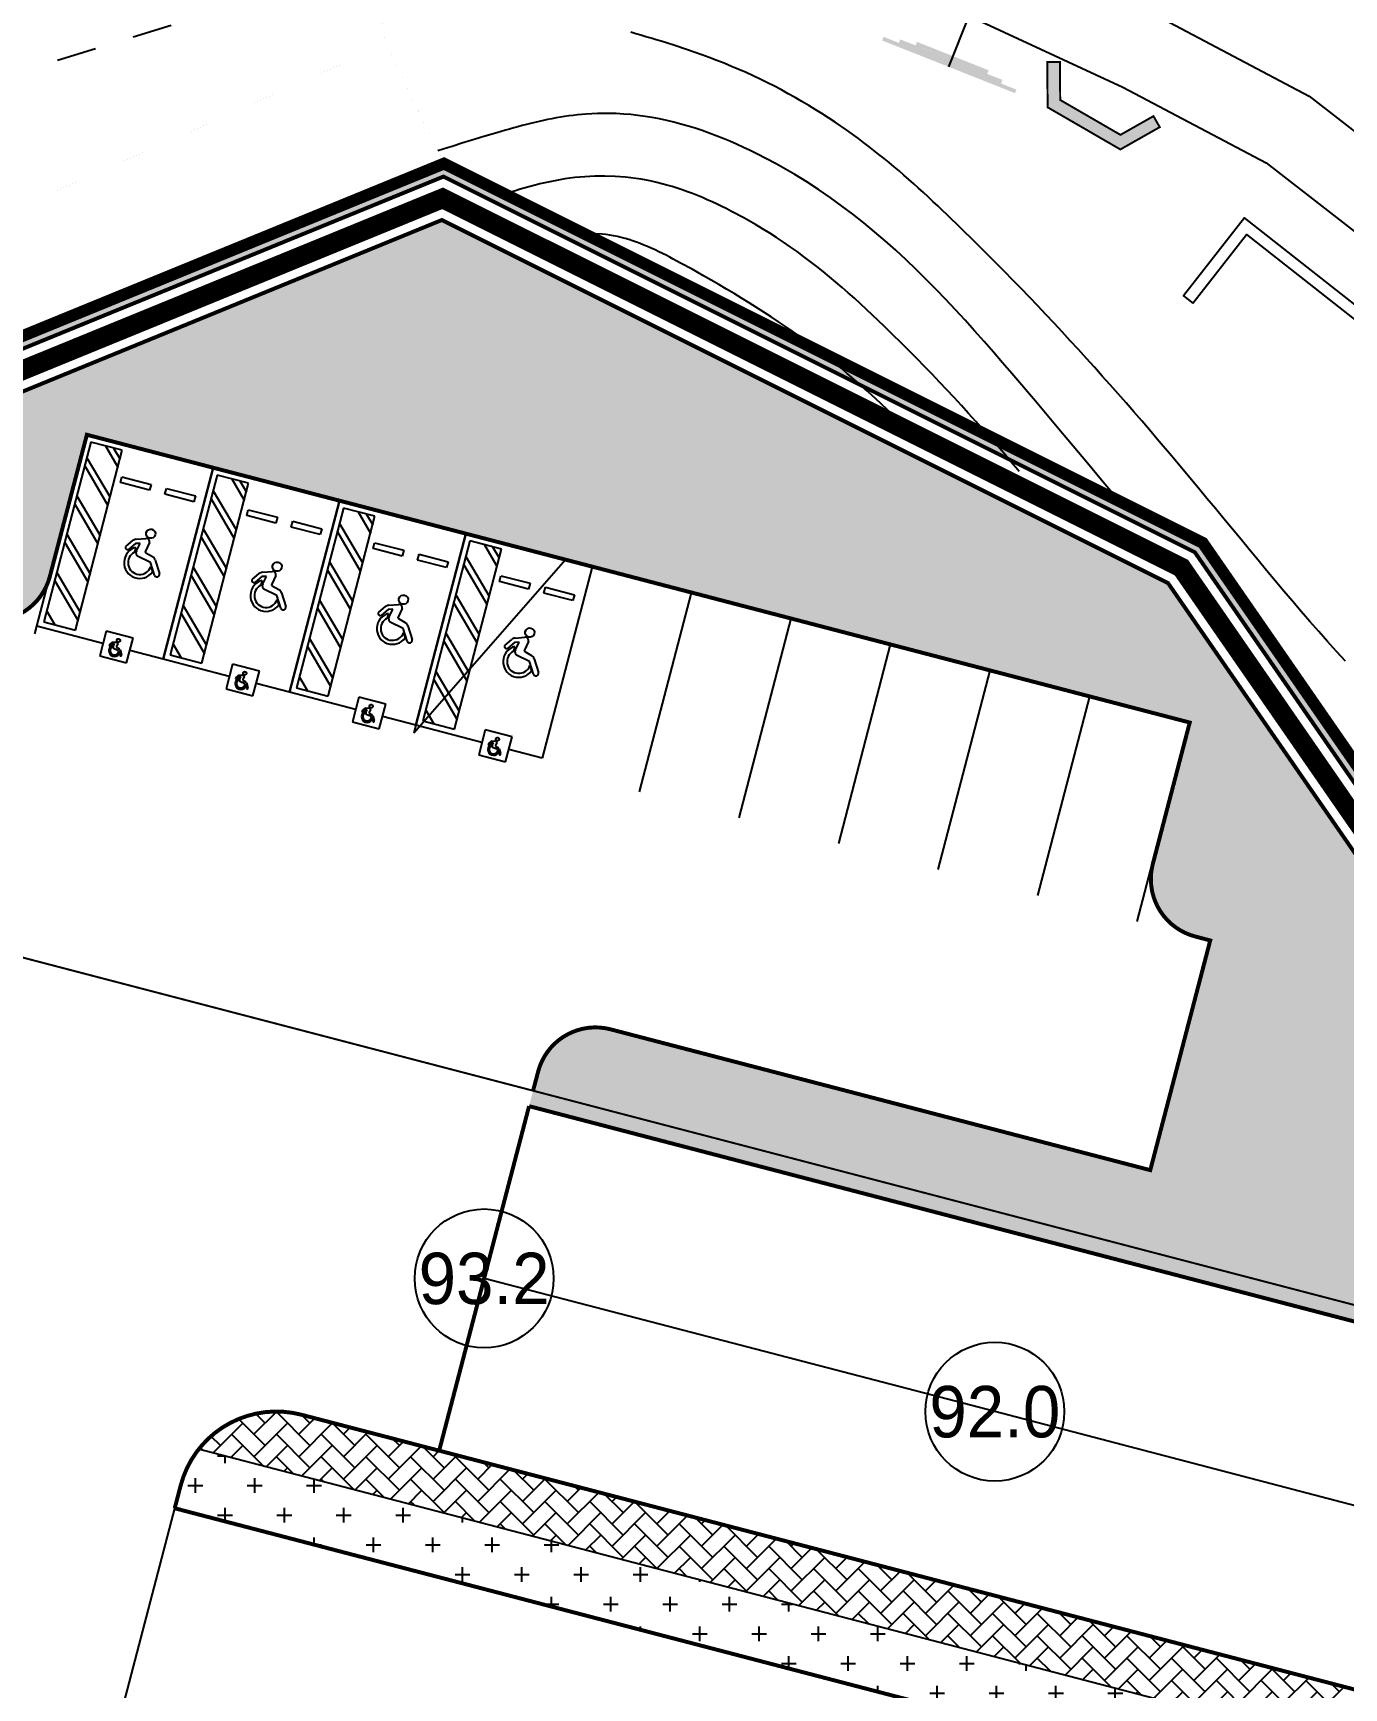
# Model space of a CAD drawing. Header units: millimetres. Extents: x 9 to 403, y 12 to 283.
# Drawn here: x 136.38 to 169.51, y 204.17 to 246 of the extents above; entities that cross this region are included whole.
import ezdxf
from ezdxf.enums import TextEntityAlignment as Align

# ---------------------------------------------------------------- set-up
doc = ezdxf.new("R2010")
doc.units = ezdxf.units.MM
for name, pattern in [('CENTER', [2, 1.25, -0.25, 0.25, -0.25]), ('HIDDEN', [2, 1, -1]), ('PHANTOM2', [12.5, 10, -0.5, 0.5, -0.5, 0.5, -0.5])]:
    doc.linetypes.add(name, pattern=pattern)
for name, color, linetype in [('1-1CON', 35, 'Continuous'), ('1-5CON', 30, 'Continuous'), ('1-낙차구조물', 7, 'Continuous'), ('1-물선', 5, 'Continuous'), ('1-배수관', 134, 'HIDDEN'), ('CAR', 7, 'Continuous'), ('LSMD_CONT_LDREG_41500', 1, 'Continuous'), ('NR', 7, 'Continuous'), ('WID', 4, 'Continuous'), ('도로레벨', 5, 'Continuous'), ('도로레벨1', 7, 'Continuous'), ('사업부지', 7, 'Continuous'), ('성토옹벽', 6, 'Continuous'), ('솔리드', 7, 'PHANTOM2'), ('지하2층외벽선', 2, 'Continuous')]:
    doc.layers.add(name, color=color, linetype=linetype)
doc.styles.add('HY헤드라인', font='H2HDRM.TTF')
pattern_1 = [(0, (-296696.957, -354727.4612), (0.75, 0.75), [0.375, -1.125]), (90, (-296696.7695, -354727.6487), (-0.75, 0.75), [0.375, -1.125])]

msp = doc.modelspace()

# ---------------------------------------------------------------- hatches: boundary and pattern name
msp.add_hatch(color=5).paths.add_polyline_path([(164.855, 243.627), (163.86, 243.063), (162.02, 244.129), (162.015, 245.273), (162.335, 245.274), (162.339, 244.314), (163.862, 243.432), (164.697, 243.905)])
at = {"layer": '사업부지', "linetype": 'Continuous'}
h = msp.add_hatch(dxfattribs=at)
h.set_pattern_fill('AR-HBONE', color=8, scale=0.1, style=0)
h.set_pattern_definition([(45, (-264162.22886, -408044.12274), (0, 0.56568542495), [1.2, -0.4]), (135, (-264161.946, -408043.8399), (0, 0.56568542495), [1.2, -0.4])])
edge = h.paths.add_edge_path()
edge.add_arc((42.125, 403.152), 167.876, 305.04704, 307.70787, ccw=False)
edge.add_arc((86.215, 343.634), 93.851, 299.45168, 303.87561, ccw=False)
edge.add_arc((86.215, 343.634), 93.851, 295.50434, 299.45168, ccw=False)
edge.add_arc((86.215, 343.634), 93.851, 289.50436, 295.50434, ccw=False)
edge.add_arc((122.058, 242.443), 13.5, 109.5044, 179.5712)
edge.add_line((108.558, 242.544), (108.558, 232.956))
edge.add_line((108.558, 232.956), (108.558, 225.644))
edge.add_arc((119.058, 225.644), 10.5, 180, 229.9247)
edge.add_arc((111.333, 216.462), 1.5, 0, 49.9247, ccw=False)
edge.add_line((112.833, 216.462), (112.833, 215.386))
edge.add_arc((119.058, 225.644), 12, 180, 238.7486, ccw=False)
edge.add_line((107.058, 225.644), (107.058, 242.546))
edge.add_line((107.058, 242.546), (107.06, 242.194))
edge.add_arc((122.058, 242.443), 15, 109.5044, 180.9544, ccw=False)
edge.add_arc((86.215, 343.634), 92.351, 289.50436, 295.50434)
edge.add_arc((86.215, 343.634), 92.351, 295.50434, 299.45168)
edge.add_arc((86.215, 343.634), 92.351, 299.45168, 303.86611)
edge.add_arc((42.125, 403.152), 166.376, 305.05233, 305.99036)
edge.add_arc((42.125, 403.151), 166.375, 305.99036, 306.37116)
edge.add_arc((144.346, 264.355), 6, 85.6255, 126.3712, ccw=False)
at = {"layer": '사업부지', "linetype": 'Continuous', "ltscale": 10}
h = msp.add_hatch(dxfattribs=at)
h.set_pattern_fill('AR-HBONE', color=8, scale=0.1, style=0)
h.set_pattern_definition([(45, (-296696.93964, -355023.45806), (4e-17, 0.56568542495), [1.2, -0.4]), (135, (-296696.6568, -355023.17522), (4e-17, 0.56568542495), [1.2, -0.4])])
h.paths.add_polyline_path([(186.74, 198.165), (187.118, 199.616), (180.712, 201.288), (180.333, 199.837)])
h.paths.add_polyline_path([(180.333, 199.837), (180.712, 201.288), (143.177, 211.083, 0.298217), (140.581, 210.21)])
at = {"layer": '솔리드', "linetype": 'Continuous'}
h = msp.add_hatch(dxfattribs=at)
h.set_pattern_fill('CROSS', color=8, scale=3, style=0)
h.set_pattern_definition(pattern_1)
edge = h.paths.add_edge_path()
edge.add_line((132.37, 236.815), (130.379, 236))
edge.add_line((130.379, 236), (127.869, 233.052))
edge.add_line((127.869, 233.052), (134.974, 231.198))
edge.add_arc((135.353, 232.649), 1.5, 255.3749, 345.3749)
edge.add_line((136.804, 232.271), (137.739, 235.851))
edge.add_line((137.739, 235.851), (165.613, 228.577))
edge.add_line((165.613, 228.577), (164.679, 224.998))
edge.add_arc((166.131, 224.619), 1.5, 165.3749, 255.3749)
edge.add_line((165.752, 223.168), (166.131, 223.068))
edge.add_line((166.131, 223.068), (164.616, 217.262))
edge.add_line((164.616, 217.262), (150.973, 220.822))
edge.add_arc((150.594, 219.371), 1.5, 75.3749, 165.3749)
edge.add_line((149.143, 219.75), (148.915, 218.879))
edge.add_line((148.915, 218.879), (226.323, 198.679))
edge.add_line((226.323, 198.679), (229.041, 197.971))
edge.add_line((229.041, 197.971), (223.646, 205.351))
edge.add_line((223.646, 205.351), (224.453, 205.941))
edge.add_line((224.453, 205.941), (229.638, 198.849))
edge.add_line((229.638, 198.849), (247.826, 194.103))
edge.add_line((247.826, 194.103), (240.706, 166.818))
edge.add_line((240.706, 166.818), (240.941, 166.757))
edge.add_line((240.941, 166.757), (232.028, 132.601))
edge.add_line((232.028, 132.601), (238.173, 130.997))
edge.add_line((238.173, 130.997), (235.673, 121.418))
edge.add_line((235.673, 121.418), (229.529, 123.021))
edge.add_line((229.529, 123.021), (226.246, 110.443))
edge.add_line((226.246, 110.443), (221.984, 111.555))
edge.add_line((221.984, 111.555), (220.458, 105.704))
edge.add_line((220.458, 105.704), (220.969, 104.509))
edge.add_line((220.969, 104.509), (204.278, 97.363))
edge.add_line((204.278, 97.363), (194.552, 95.468))
edge.add_line((194.552, 95.468), (192.66, 94.826))
edge.add_line((192.66, 94.826), (177.178, 98.866))
edge.add_line((177.178, 98.866), (178.488, 103.886))
edge.add_line((178.488, 103.886), (178.053, 103.999))
edge.add_arc((174.645, 90.937), 13.5, 75.3749, 135.1861)
edge.add_arc((152.653, 112.786), 17.5, 223.5789, 315.1862, ccw=False)
edge.add_line((139.976, 100.722), (113.918, 128.105))
edge.add_arc((135.289, 148.441), 29.5, 165.3749, 223.5789, ccw=False)
edge.add_line((106.745, 155.89), (116.409, 192.926))
edge.add_arc((108.185, 195.072), 8.5, 345.3749, 56.7852)
edge.add_line((112.841, 202.184), (112.841, 201.747))
edge.add_line((112.841, 201.747), (114.59, 195.954))
edge.add_line((114.59, 195.954), (113.03, 188.105))
edge.add_line((113.03, 188.105), (109.196, 180.773))
edge.add_line((109.196, 180.773), (102.367, 170.036))
edge.add_line((102.367, 170.036), (99.308, 158.161))
edge.add_line((99.308, 158.161), (99.805, 145.648))
edge.add_line((99.805, 145.648), (102.673, 138.341))
edge.add_line((102.673, 138.341), (116.146, 124.178))
edge.add_line((116.146, 124.178), (117.954, 120.913))
edge.add_line((117.954, 120.913), (121.942, 113.711))
edge.add_line((121.942, 113.711), (132.147, 102.999))
edge.add_line((132.147, 102.999), (140.248, 96.508))
edge.add_line((140.248, 96.508), (147.272, 89.445))
edge.add_line((147.272, 89.445), (148.942, 79.603))
edge.add_line((148.942, 79.603), (151.863, 78.432))
edge.add_line((151.863, 78.432), (155.08, 77.176))
edge.add_line((155.08, 77.176), (155.004, 89.078))
edge.add_line((155.004, 89.078), (157.205, 93.185))
edge.add_line((157.205, 93.185), (166.406, 95.183))
edge.add_line((166.406, 95.183), (172.174, 103.528))
edge.add_line((172.174, 103.528), (173.44, 99.378))
edge.add_line((173.44, 99.378), (171.484, 92.822))
edge.add_line((171.484, 92.822), (178.412, 88.616))
edge.add_line((178.412, 88.616), (177.751, 84.926))
edge.add_line((177.751, 84.926), (177.947, 84.777))
edge.add_line((177.947, 84.777), (234.222, 108.861))
edge.add_line((234.222, 108.861), (242.685, 130.499))
edge.add_line((242.685, 130.499), (242.042, 143.369))
edge.add_line((242.042, 143.369), (251.763, 199.043))
edge.add_line((251.763, 199.043), (243.942, 196.535))
edge.add_line((243.942, 196.535), (242.578, 198.086))
edge.add_line((242.578, 198.086), (236.884, 201.186))
edge.add_line((236.884, 201.186), (229.374, 203.926))
edge.add_line((229.374, 203.926), (222.244, 210.466))
edge.add_line((222.244, 210.466), (207.304, 214.586))
edge.add_line((207.304, 214.586), (186.944, 217.596))
edge.add_line((186.944, 217.596), (175.114, 216.756))
edge.add_line((175.114, 216.756), (174.084, 221.356))
edge.add_line((174.084, 221.356), (165.944, 233.116))
edge.add_line((165.944, 233.116), (146.764, 242.706))
edge.add_line((146.764, 242.706), (136.035, 238.315))
edge.add_line((136.035, 238.315), (128.675, 238.315))
edge.add_line((128.675, 238.315), (124.408, 239.469))
edge.add_line((124.408, 239.469), (120.991, 238.616))
edge.add_line((120.991, 238.616), (113.568, 240.522))
edge.add_line((113.568, 240.522), (112.841, 239.253))
edge.add_line((112.841, 239.253), (112.841, 217.645))
edge.add_line((112.841, 217.645), (112.841, 217.093))
edge.add_line((112.841, 217.093), (113.333, 217.093))
edge.add_line((113.333, 217.093), (113.333, 239.119))
edge.add_line((113.333, 239.119), (113.81, 239.944))
edge.add_line((113.81, 239.944), (120.918, 238.119))
edge.add_line((120.918, 238.119), (128.665, 237.815))
edge.add_line((128.665, 237.815), (135.605, 237.815))
edge.add_line((135.605, 237.815), (146.751, 242.377))
edge.add_line((146.751, 242.377), (165.741, 232.882))
edge.add_line((165.741, 232.882), (173.344, 221.89))
edge.add_line((173.344, 221.89), (172.522, 221.321))
edge.add_line((172.522, 221.321), (165.064, 232.102))
edge.add_line((165.064, 232.102), (146.71, 241.279))
edge.add_line((146.71, 241.279), (135.802, 236.815))
edge.add_line((135.802, 236.815), (132.37, 236.815))
h = msp.add_hatch(dxfattribs=at)
h.set_pattern_fill('CROSS', color=8, scale=3, style=0)
h.set_pattern_definition(pattern_1)
h.paths.add_polyline_path([(180.316, 199.834), (179.913, 198.289), (186.319, 196.617), (186.722, 198.162)])
h.paths.add_polyline_path([(140.564, 210.207, 0.103244), (140.11, 209.292), (139.959, 208.715), (179.913, 198.289), (180.316, 199.834)])

# ---------------------------------------------------------------- linework, layer by layer
at = {"color": 7, "const_width": 0.05, "elevation": 85.903, "flags": 128}
msp.add_lwpolyline([(164.855, 243.627), (163.86, 243.063), (162.02, 244.129), (162.015, 245.273), (162.335, 245.274), (162.339, 244.314), (163.862, 243.432), (164.697, 243.905)], close=True, dxfattribs=at)
at = {"color": 8, "elevation": 85.903, "flags": 128}
msp.add_lwpolyline([(146.005, 228.32), (149.834, 232.695)], dxfattribs=at)
at = {"layer": '1-1CON', "color": 8, "linetype": 'Continuous'}
for points, elevation in [([(169.553, 230.125), (169.325, 230.373), (169.099, 230.624), (168.874, 230.876), (168.651, 231.13), (168.43, 231.385), (168.21, 231.642), (167.991, 231.9), (167.773, 232.158), (167.556, 232.418), (167.34, 232.678), (167.124, 232.939), (166.909, 233.2), (166.693, 233.461), (166.478, 233.722), (166.263, 233.984), (166.048, 234.244), (165.832, 234.505), (165.616, 234.765), (165.205, 235.256), (164.791, 235.743), (164.595, 235.973), (164.399, 236.201), (164.201, 236.429), (164.003, 236.657), (163.804, 236.883), (163.605, 237.109), (163.404, 237.334), (163.203, 237.559), (163.001, 237.782), (162.798, 238.005), (162.594, 238.227), (162.39, 238.449), (162.184, 238.669), (161.978, 238.889), (161.77, 239.108), (161.562, 239.326), (161.352, 239.544), (161.142, 239.761), (160.931, 239.977), (160.718, 240.192), (160.505, 240.406), (160.173, 240.736), (159.839, 241.064), (159.721, 241.179), (159.603, 241.294), (159.484, 241.409), (159.364, 241.523), (159.245, 241.636), (159.124, 241.749), (159.003, 241.862), (158.882, 241.973), (158.76, 242.084), (158.637, 242.194), (158.514, 242.304), (158.39, 242.412), (158.265, 242.519), (158.14, 242.626), (158.014, 242.731), (157.887, 242.835), (157.759, 242.938), (157.63, 243.039), (157.501, 243.139), (157.37, 243.238), (157.239, 243.336), (156.946, 243.548), (156.648, 243.752), (156.484, 243.862), (156.318, 243.969), (156.15, 244.075), (155.982, 244.178), (155.811, 244.278), (155.64, 244.377), (155.466, 244.473), (155.292, 244.567), (155.116, 244.659), (154.939, 244.749), (154.76, 244.836), (154.58, 244.922), (154.398, 245.005), (154.215, 245.086), (154.031, 245.164), (153.846, 245.241), (153.659, 245.315), (153.471, 245.388), (153.281, 245.458), (153.09, 245.526), (152.898, 245.592), (152.578, 245.697), (152.255, 245.797), (152.126, 245.836), (151.998, 245.874), (151.869, 245.912), (151.74, 245.951), (151.612, 245.989), (151.484, 246.028)], 174.903), ([(161.306, 234.921), (161.27, 234.963), (161.095, 235.17), (160.919, 235.375), (160.742, 235.58), (160.563, 235.784), (160.384, 235.987), (160.204, 236.189), (160.023, 236.39), (159.841, 236.59), (159.657, 236.789), (159.473, 236.987), (159.287, 237.184), (159.1, 237.379), (158.912, 237.574), (158.723, 237.768), (158.386, 238.108), (158.045, 238.445), (157.896, 238.59), (157.746, 238.734), (157.596, 238.878), (157.444, 239.02), (157.291, 239.161), (157.137, 239.3), (156.982, 239.439), (156.825, 239.575), (156.668, 239.711), (156.508, 239.844), (156.347, 239.975), (156.185, 240.105), (156.02, 240.232), (155.855, 240.357), (155.687, 240.48), (155.517, 240.601), (155.346, 240.719), (155.172, 240.834), (154.997, 240.947), (154.819, 241.057), (154.639, 241.164), (154.339, 241.334), (154.033, 241.497), (153.912, 241.559), (153.791, 241.62), (153.668, 241.679), (153.545, 241.736), (153.42, 241.792), (153.295, 241.845), (153.169, 241.897), (153.043, 241.947), (152.916, 241.994), (152.788, 242.04), (152.66, 242.083), (152.531, 242.123), (152.401, 242.161), (152.271, 242.196), (152.141, 242.229), (152.01, 242.258), (151.879, 242.285), (151.748, 242.309), (151.616, 242.33), (151.484, 242.347), (151.351, 242.361), (151.093, 242.382), (150.833, 242.39), (150.707, 242.391), (150.58, 242.388), (150.454, 242.383), (150.327, 242.375), (150.2, 242.364), (150.074, 242.351), (149.947, 242.335), (149.821, 242.317), (149.695, 242.296), (149.568, 242.273), (149.442, 242.248), (149.317, 242.221), (149.191, 242.192), (149.066, 242.161), (148.941, 242.128), (148.817, 242.093), (148.693, 242.057), (148.569, 242.019), (148.446, 241.98), (148.323, 241.94), (148.313, 241.936)], 176.903), ([(158.012, 236.445), (157.977, 236.479), (157.803, 236.645), (157.467, 236.957), (157.124, 237.259), (156.959, 237.401), (156.793, 237.54), (156.624, 237.677), (156.454, 237.812), (156.283, 237.946), (156.109, 238.077), (155.934, 238.207), (155.758, 238.335), (155.58, 238.461), (155.4, 238.586), (155.218, 238.709), (155.035, 238.831), (154.851, 238.952), (154.665, 239.071), (154.477, 239.189), (154.288, 239.305), (154.098, 239.421), (153.906, 239.535), (153.713, 239.648), (153.518, 239.761), (153.321, 239.872), (153.034, 240.033), (152.743, 240.192), (152.652, 240.242), (152.56, 240.291), (152.469, 240.339), (152.377, 240.387), (152.284, 240.433), (152.191, 240.479), (152.098, 240.523), (152.005, 240.566), (151.911, 240.607), (151.817, 240.647), (151.723, 240.684), (151.628, 240.72), (151.533, 240.753), (151.438, 240.784), (151.343, 240.812), (151.247, 240.838), (151.15, 240.86), (151.053, 240.88), (150.956, 240.897), (150.859, 240.91), (150.761, 240.919), (150.601, 240.929), (150.44, 240.929), (150.378, 240.927), (150.364, 240.926)], 177.903)]:
    msp.add_lwpolyline(points, dxfattribs=dict(at, elevation=elevation))
at = {"layer": '1-5CON', "color": 8, "linetype": 'Continuous', "elevation": 175.903}
msp.add_lwpolyline([(163.819, 234.178), (163.742, 234.271), (163.385, 234.702), (163.027, 235.133), (162.668, 235.564), (162.308, 235.995), (161.716, 236.699), (161.119, 237.399), (160.885, 237.671), (160.651, 237.942), (160.415, 238.211), (160.177, 238.479), (159.937, 238.744), (159.695, 239.007), (159.451, 239.267), (159.203, 239.524), (158.953, 239.778), (158.7, 240.028), (158.443, 240.273), (158.182, 240.514), (157.918, 240.751), (157.649, 240.982), (157.376, 241.208), (157.098, 241.428), (156.815, 241.641), (156.527, 241.849), (156.234, 242.049), (155.935, 242.243), (155.63, 242.428), (155.157, 242.699), (154.67, 242.95), (154.502, 243.034), (154.333, 243.115), (154.162, 243.193), (153.99, 243.269), (153.817, 243.341), (153.642, 243.411), (153.466, 243.477), (153.289, 243.54), (153.111, 243.599), (152.933, 243.654), (152.753, 243.706), (152.573, 243.753), (152.393, 243.796), (152.211, 243.835), (152.03, 243.87), (151.848, 243.9), (151.666, 243.924), (151.483, 243.944), (151.301, 243.959), (151.118, 243.969), (150.936, 243.973), (150.645, 243.97), (150.355, 243.953), (150.246, 243.945), (150.138, 243.935), (150.03, 243.922), (149.922, 243.909), (149.814, 243.893), (149.707, 243.876), (149.599, 243.858), (149.491, 243.838), (149.384, 243.817), (149.277, 243.794), (149.169, 243.77), (149.062, 243.746), (148.955, 243.72), (148.848, 243.693), (148.742, 243.666), (148.635, 243.637), (148.529, 243.608), (148.422, 243.579), (148.316, 243.549), (148.21, 243.518), (148.104, 243.487), (147.773, 243.389), (147.443, 243.289), (147.219, 243.22), (146.995, 243.15), (146.772, 243.079), (146.605, 243.026)], dxfattribs=at)
at = {"layer": '1-낙차구조물', "elevation": 85.903}
msp.add_lwpolyline([(165.692, 239.179), (167.051, 240.909), (168.152, 240.045), (170.829, 237.942), (170.273, 237.235), (170.509, 237.049), (171.25, 237.993), (168.338, 240.281), (167.001, 241.331), (165.456, 239.365)], close=True, dxfattribs=at)
at = {"layer": '1-물선'}
for points in [[(143.651, 272.577), (144.509, 271.834), (147.199, 262.365), (149.302, 256.613), (151.55, 252.955), (154.85, 251.068), (160.044, 248.642), (164.811, 246.429), (168.632, 244.41), (173.836, 240.364), (177.732, 235.506), (184.353, 231.614), (193.369, 227.949), (207.411, 224.19), (221.046, 220.499), (234.762, 218.322), (247.735, 217.414), (261.85, 216.256), (269.864, 216.375), (277.207, 216.82), (277.798, 216.835)], [(143.146, 272.253), (142.585, 271.288), (145.296, 261.747), (147.493, 255.737), (150.113, 251.473), (153.929, 249.29), (159.2, 246.829), (163.922, 244.637), (167.543, 242.723), (172.423, 238.929), (176.401, 233.968), (183.465, 229.816), (192.732, 226.049), (206.891, 222.259), (220.627, 218.54), (234.535, 216.333), (247.583, 215.42), (261.686, 214.263), (268.984, 214.14), (277.317, 214.778), (277.798, 214.782)]]:
    msp.add_lwpolyline(points, dxfattribs=at)
at = {"layer": '1-배수관'}
msp.add_line((115.973, 238.846), (150.188, 249.382), dxfattribs=at)
at = {"layer": 'CAR', "color": 8}
for p, q in [((136.426, 230.819, 85.903), (137.688, 235.657, 85.903)), ((136.472, 231.01, 85.903), (137.735, 235.848, 85.903)), ((137.842, 235.665, 85.903), (136.655, 231.118, 85.903)), ((137.735, 235.848, 85.903), (140.928, 235.015, 85.903)), ((138.635, 235.458, 85.903), (137.842, 235.665, 85.903)), ((138.209, 235.57, 85.903), (138.524, 235.032, 85.903)), ((138.414, 235.516, 85.903), (138.578, 235.238, 85.903)), ((137.449, 230.911, 85.903), (138.635, 235.458, 85.903)), ((137.739, 235.27, 85.903), (138.325, 234.27, 85.903)), ((137.685, 235.065, 85.903), (138.272, 234.065, 85.903)), ((138.588, 234.644, 85.903), (138.626, 234.789, 85.903)), ((138.626, 234.789, 85.903), (139.361, 234.597, 85.903)), ((140.928, 235.015, 85.903), (139.665, 230.177, 85.903)), ((139.665, 230.177, 85.903), (140.928, 235.015, 85.903)), ((141.035, 234.832, 85.903), (139.848, 230.285, 85.903)), ((140.928, 235.015, 85.903), (144.121, 234.182, 85.903)), ((141.828, 234.625, 85.903), (141.035, 234.832, 85.903)), ((141.402, 234.736, 85.903), (141.717, 234.199, 85.903)), ((141.608, 234.683, 85.903), (141.771, 234.404, 85.903)), ((137.486, 234.303, 85.903), (138.073, 233.302, 85.903)), ((139.324, 234.452, 85.903), (138.588, 234.644, 85.903)), ((139.361, 234.597, 85.903), (139.324, 234.452, 85.903)), ((139.711, 234.351, 85.903), (139.748, 234.496, 85.903)), ((140.446, 234.159, 85.903), (139.711, 234.351, 85.903)), ((139.748, 234.496, 85.903), (140.484, 234.304, 85.903)), ((140.484, 234.304, 85.903), (140.446, 234.159, 85.903)), ((140.642, 230.077, 85.903), (141.828, 234.625, 85.903)), ((140.932, 234.437, 85.903), (141.518, 233.437, 85.903)), ((137.433, 234.098, 85.903), (138.019, 233.097, 85.903)), ((140.878, 234.232, 85.903), (141.465, 233.232, 85.903)), ((141.781, 233.811, 85.903), (141.819, 233.956, 85.903)), ((141.819, 233.956, 85.903), (142.554, 233.764, 85.903)), ((144.121, 234.182, 85.903), (142.858, 229.344, 85.903)), ((142.858, 229.344, 85.903), (144.121, 234.182, 85.903)), ((144.228, 233.999, 85.903), (143.041, 229.451, 85.903)), ((144.121, 234.182, 85.903), (147.314, 233.349, 85.903)), ((145.021, 233.792, 85.903), (144.228, 233.999, 85.903)), ((144.595, 233.903, 85.903), (144.91, 233.366, 85.903)), ((144.801, 233.85, 85.903), (144.964, 233.571, 85.903)), ((140.679, 233.47, 85.903), (141.266, 232.469, 85.903)), ((142.517, 233.619, 85.903), (141.781, 233.811, 85.903)), ((142.554, 233.764, 85.903), (142.517, 233.619, 85.903)), ((142.904, 233.518, 85.903), (142.941, 233.663, 85.903)), ((143.639, 233.326, 85.903), (142.904, 233.518, 85.903)), ((142.941, 233.663, 85.903), (143.677, 233.471, 85.903)), ((143.677, 233.471, 85.903), (143.639, 233.326, 85.903)), ((143.835, 229.244, 85.903), (145.021, 233.792, 85.903)), ((144.125, 233.604, 85.903), (144.711, 232.604, 85.903)), ((137.18, 233.13, 85.903), (137.767, 232.13, 85.903)), ((137.234, 233.335, 85.903), (137.82, 232.335, 85.903)), ((138.732, 233.035, 85.903), (138.9, 233.175, 85.903)), ((138.965, 233.099, 85.903), (138.796, 232.958, 85.903)), ((138.98, 233.002, 85.903), (138.943, 232.882, 85.903)), ((139.084, 233.105, 85.903), (138.965, 233.099, 85.903)), ((138.982, 233.209, 85.903), (139.231, 233.231, 85.903)), ((138.989, 232.914, 85.903), (139.084, 233.105, 85.903)), ((139.321, 233.126, 85.903), (139.218, 232.908, 85.903)), ((140.626, 233.264, 85.903), (141.212, 232.264, 85.903)), ((144.071, 233.399, 85.903), (144.658, 232.398, 85.903)), ((144.974, 232.977, 85.903), (145.012, 233.123, 85.903)), ((145.012, 233.123, 85.903), (145.748, 232.931, 85.903)), ((147.267, 233.158, 85.903), (146.005, 228.32, 85.903)), ((147.314, 233.349, 85.903), (146.051, 228.511, 85.903)), ((146.051, 228.511, 85.903), (147.314, 233.349, 85.903)), ((147.421, 233.166, 85.903), (146.234, 228.618, 85.903)), ((147.314, 233.349, 85.903), (150.507, 232.516, 85.903)), ((148.215, 232.959, 85.903), (147.421, 233.166, 85.903)), ((147.788, 233.07, 85.903), (148.103, 232.533, 85.903)), ((147.994, 233.016, 85.903), (148.157, 232.738, 85.903)), ((139.35, 232.622, 85.903), (139.021, 232.779, 85.903)), ((139.23, 232.869, 85.903), (139.4, 232.77, 85.903)), ((139.45, 232.302, 85.903), (139.35, 232.622, 85.903)), ((139.467, 232.685, 85.903), (139.574, 232.34, 85.903)), ((143.872, 232.636, 85.903), (144.459, 231.636, 85.903)), ((145.71, 232.786, 85.903), (144.974, 232.977, 85.903)), ((145.748, 232.931, 85.903), (145.71, 232.786, 85.903)), ((146.097, 232.685, 85.903), (146.135, 232.83, 85.903)), ((146.832, 232.493, 85.903), (146.097, 232.685, 85.903)), ((146.135, 232.83, 85.903), (146.87, 232.638, 85.903)), ((146.87, 232.638, 85.903), (146.832, 232.493, 85.903)), ((147.028, 228.411, 85.903), (148.215, 232.959, 85.903)), ((147.318, 232.771, 85.903), (147.904, 231.77, 85.903)), ((136.928, 232.162, 85.903), (137.514, 231.162, 85.903)), ((136.981, 232.368, 85.903), (137.568, 231.367, 85.903)), ((139.355, 232.514, 85.903), (139.397, 232.384, 85.903)), ((140.373, 232.297, 85.903), (140.96, 231.296, 85.903)), ((140.427, 232.502, 85.903), (141.013, 231.502, 85.903)), ((141.925, 232.202, 85.903), (142.093, 232.341, 85.903)), ((142.158, 232.266, 85.903), (141.989, 232.125, 85.903)), ((142.173, 232.169, 85.903), (142.136, 232.049, 85.903)), ((142.277, 232.272, 85.903), (142.158, 232.266, 85.903)), ((142.175, 232.376, 85.903), (142.424, 232.398, 85.903)), ((142.182, 232.08, 85.903), (142.277, 232.272, 85.903)), ((142.514, 232.293, 85.903), (142.411, 232.075, 85.903)), ((143.819, 232.431, 85.903), (144.405, 231.431, 85.903)), ((147.264, 232.566, 85.903), (147.851, 231.565, 85.903)), ((148.167, 232.144, 85.903), (148.205, 232.289, 85.903)), ((148.205, 232.289, 85.903), (148.941, 232.097, 85.903)), ((150.507, 232.516, 85.903), (149.244, 227.678, 85.903)), ((142.544, 231.789, 85.903), (142.214, 231.946, 85.903)), ((142.423, 232.036, 85.903), (142.593, 231.937, 85.903)), ((142.643, 231.468, 85.903), (142.544, 231.789, 85.903)), ((142.66, 231.852, 85.903), (142.767, 231.507, 85.903)), ((147.066, 231.803, 85.903), (147.652, 230.803, 85.903)), ((148.903, 231.952, 85.903), (148.167, 232.144, 85.903)), ((148.941, 232.097, 85.903), (148.903, 231.952, 85.903)), ((149.29, 231.851, 85.903), (149.328, 231.996, 85.903)), ((150.025, 231.659, 85.903), (149.29, 231.851, 85.903)), ((149.328, 231.996, 85.903), (150.063, 231.805, 85.903)), ((150.063, 231.805, 85.903), (150.025, 231.659, 85.903)), ((136.726, 231.388, 85.903), (136.926, 231.047, 85.903)), ((140.121, 231.329, 85.903), (140.707, 230.329, 85.903)), ((140.174, 231.534, 85.903), (140.761, 230.534, 85.903)), ((142.548, 231.681, 85.903), (142.59, 231.551, 85.903)), ((143.566, 231.464, 85.903), (144.153, 230.463, 85.903)), ((143.62, 231.669, 85.903), (144.206, 230.668, 85.903)), ((145.118, 231.369, 85.903), (145.286, 231.508, 85.903)), ((145.351, 231.432, 85.903), (145.182, 231.292, 85.903)), ((145.366, 231.336, 85.903), (145.329, 231.216, 85.903)), ((145.47, 231.439, 85.903), (145.351, 231.432, 85.903)), ((145.368, 231.542, 85.903), (145.617, 231.564, 85.903)), ((145.375, 231.247, 85.903), (145.47, 231.439, 85.903)), ((145.707, 231.46, 85.903), (145.604, 231.242, 85.903)), ((147.012, 231.598, 85.903), (147.598, 230.597, 85.903)), ((138.146, 230.574, 85.903), (136.472, 231.01, 85.903)), ((136.655, 231.118, 85.903), (137.449, 230.911, 85.903)), ((145.737, 230.956, 85.903), (145.407, 231.113, 85.903)), ((145.616, 231.203, 85.903), (145.786, 231.104, 85.903)), ((145.836, 230.635, 85.903), (145.737, 230.956, 85.903)), ((145.853, 231.019, 85.903), (145.96, 230.674, 85.903)), ((138.228, 230.888, 85.903), (138.064, 230.259, 85.903)), ((138.905, 230.711, 85.903), (138.228, 230.888, 85.903)), ((138.312, 230.541, 85.903), (138.372, 230.591, 85.903)), ((138.396, 230.564, 85.903), (138.335, 230.513, 85.903)), ((138.401, 230.529, 85.903), (138.388, 230.486, 85.903)), ((138.439, 230.566, 85.903), (138.396, 230.564, 85.903)), ((138.402, 230.604, 85.903), (138.492, 230.611, 85.903)), ((138.405, 230.497, 85.903), (138.439, 230.566, 85.903)), ((138.524, 230.574, 85.903), (138.487, 230.495, 85.903)), ((138.741, 230.082, 85.903), (138.905, 230.711, 85.903)), ((139.919, 230.555, 85.903), (140.119, 230.214, 85.903)), ((143.314, 230.496, 85.903), (143.9, 229.495, 85.903)), ((143.367, 230.701, 85.903), (143.954, 229.701, 85.903)), ((145.741, 230.848, 85.903), (145.783, 230.717, 85.903)), ((146.759, 230.63, 85.903), (147.346, 229.63, 85.903)), ((146.813, 230.836, 85.903), (147.399, 229.835, 85.903)), ((148.311, 230.535, 85.903), (148.479, 230.675, 85.903)), ((148.544, 230.599, 85.903), (148.375, 230.459, 85.903)), ((148.559, 230.502, 85.903), (148.522, 230.382, 85.903)), ((148.663, 230.606, 85.903), (148.544, 230.599, 85.903)), ((148.562, 230.709, 85.903), (148.81, 230.731, 85.903)), ((148.568, 230.414, 85.903), (148.663, 230.606, 85.903)), ((148.9, 230.626, 85.903), (148.797, 230.408, 85.903)), ((138.064, 230.259, 85.903), (138.741, 230.082, 85.903)), ((138.535, 230.392, 85.903), (138.416, 230.449, 85.903)), ((138.491, 230.481, 85.903), (138.552, 230.446, 85.903)), ((138.57, 230.277, 85.903), (138.535, 230.392, 85.903)), ((138.536, 230.354, 85.903), (138.552, 230.306, 85.903)), ((138.577, 230.415, 85.903), (138.615, 230.291, 85.903)), ((139.665, 230.177, 85.903), (138.823, 230.397, 85.903)), ((141.339, 229.74, 85.903), (139.665, 230.177, 85.903)), ((139.848, 230.285, 85.903), (140.642, 230.077, 85.903)), ((148.93, 230.122, 85.903), (148.6, 230.28, 85.903)), ((148.809, 230.37, 85.903), (148.979, 230.27, 85.903)), ((149.029, 229.802, 85.903), (148.93, 230.122, 85.903)), ((149.046, 230.185, 85.903), (149.153, 229.84, 85.903)), ((141.421, 230.055, 85.903), (141.257, 229.426, 85.903)), ((142.099, 229.878, 85.903), (141.421, 230.055, 85.903)), ((141.505, 229.708, 85.903), (141.565, 229.758, 85.903)), ((141.589, 229.731, 85.903), (141.528, 229.68, 85.903)), ((141.594, 229.696, 85.903), (141.581, 229.653, 85.903)), ((141.632, 229.733, 85.903), (141.589, 229.731, 85.903)), ((141.595, 229.77, 85.903), (141.685, 229.778, 85.903)), ((141.598, 229.664, 85.903), (141.632, 229.733, 85.903)), ((141.717, 229.74, 85.903), (141.68, 229.662, 85.903)), ((141.684, 229.648, 85.903), (141.745, 229.612, 85.903)), ((141.934, 229.249, 85.903), (142.099, 229.878, 85.903)), ((143.112, 229.722, 85.903), (143.312, 229.381, 85.903)), ((146.507, 229.663, 85.903), (147.093, 228.662, 85.903)), ((146.561, 229.868, 85.903), (147.147, 228.868, 85.903)), ((148.934, 230.015, 85.903), (148.976, 229.884, 85.903)), ((141.257, 229.426, 85.903), (141.934, 229.249, 85.903)), ((141.728, 229.559, 85.903), (141.609, 229.616, 85.903)), ((141.764, 229.444, 85.903), (141.728, 229.559, 85.903)), ((141.729, 229.52, 85.903), (141.745, 229.473, 85.903)), ((141.77, 229.582, 85.903), (141.808, 229.458, 85.903)), ((142.858, 229.344, 85.903), (142.016, 229.564, 85.903)), ((144.532, 228.907, 85.903), (142.858, 229.344, 85.903)), ((143.041, 229.451, 85.903), (143.835, 229.244, 85.903)), ((144.614, 229.222, 85.903), (144.45, 228.593, 85.903)), ((145.292, 229.045, 85.903), (144.614, 229.222, 85.903)), ((144.698, 228.875, 85.903), (144.759, 228.925, 85.903)), ((144.782, 228.897, 85.903), (144.721, 228.847, 85.903)), ((144.787, 228.863, 85.903), (144.774, 228.819, 85.903)), ((144.825, 228.9, 85.903), (144.782, 228.897, 85.903)), ((144.788, 228.937, 85.903), (144.878, 228.945, 85.903)), ((144.791, 228.831, 85.903), (144.825, 228.9, 85.903)), ((144.91, 228.907, 85.903), (144.873, 228.829, 85.903)), ((144.877, 228.815, 85.903), (144.939, 228.779, 85.903)), ((145.127, 228.416, 85.903), (145.292, 229.045, 85.903)), ((146.305, 228.889, 85.903), (146.505, 228.547, 85.903)), ((144.45, 228.593, 85.903), (145.127, 228.416, 85.903)), ((144.921, 228.726, 85.903), (144.802, 228.782, 85.903)), ((144.957, 228.61, 85.903), (144.921, 228.726, 85.903)), ((144.922, 228.687, 85.903), (144.938, 228.64, 85.903)), ((144.963, 228.748, 85.903), (145.001, 228.624, 85.903)), ((146.051, 228.511, 85.903), (145.21, 228.73, 85.903)), ((147.725, 228.074, 85.903), (146.051, 228.511, 85.903)), ((146.234, 228.618, 85.903), (147.028, 228.411, 85.903)), ((147.807, 228.388, 85.903), (147.643, 227.76, 85.903)), ((148.485, 228.212, 85.903), (147.807, 228.388, 85.903)), ((147.891, 228.041, 85.903), (147.952, 228.092, 85.903)), ((147.975, 228.064, 85.903), (147.914, 228.014, 85.903)), ((147.98, 228.029, 85.903), (147.967, 227.986, 85.903)), ((148.018, 228.067, 85.903), (147.975, 228.064, 85.903)), ((147.981, 228.104, 85.903), (148.071, 228.112, 85.903)), ((147.984, 227.998, 85.903), (148.018, 228.067, 85.903)), ((148.103, 228.074, 85.903), (148.066, 227.996, 85.903)), ((148.07, 227.982, 85.903), (148.132, 227.946, 85.903)), ((148.321, 227.583, 85.903), (148.485, 228.212, 85.903)), ((147.643, 227.76, 85.903), (148.321, 227.583, 85.903)), ((148.114, 227.893, 85.903), (147.995, 227.949, 85.903)), ((148.15, 227.777, 85.903), (148.114, 227.893, 85.903)), ((148.115, 227.854, 85.903), (148.131, 227.807, 85.903)), ((148.156, 227.915, 85.903), (148.194, 227.791, 85.903)), ((149.244, 227.678, 85.903), (148.403, 227.897, 85.903))]:
    msp.add_line(p, q, dxfattribs=at)
for centre, major_axis, start_param, end_param in [((139.355, 233.35, 85.903), (0.0833, 0.0833), 5.242530460380147, 11.52571576755973), ((139.076, 232.617, 85.903), (0.281, 0.281), 1.031575, 4.868745), ((138.764, 232.997, 85.903), (0.0354, 0.0354), 1.479431, 4.621024), ((138.996, 233.059, 85.903), (0.106, 0.106), 0.873657, 1.479431), ((139.242, 233.15, 85.903), (0.0579, 0.0579), 5.205883, 7.204641), ((139.076, 232.617, 85.903), (0.21, 0.21), 1.252598, 5.144442), ((139.089, 232.866, 85.903), (0.0782, 0.0782), 1.913106, 3.261335), ((139.245, 232.895, 85.903), (0.0212, 0.0212), 1.915488, 3.397316), ((139.324, 232.641, 85.903), (0.106, 0.106), 5.798363, 6.538908), ((142.548, 232.517, 85.903), (0.0833, 0.0833), 5.242530460380147, 11.52571576755973), ((139.512, 232.321, 85.903), (0.046, 0.046), 2.65677, 5.798363), ((142.269, 231.784, 85.903), (0.281, 0.281), 1.031575, 4.868745), ((141.957, 232.163, 85.903), (0.0354, 0.0354), 1.479431, 4.621024), ((142.189, 232.226, 85.903), (0.106, 0.106), 0.873657, 1.479431), ((142.435, 232.316, 85.903), (0.0579, 0.0579), 5.205883, 7.204641), ((142.269, 231.784, 85.903), (0.21, 0.21), 1.252598, 5.144442), ((142.282, 232.033, 85.903), (0.0782, 0.0782), 1.913106, 3.261335), ((142.438, 232.062, 85.903), (0.0212, 0.0212), 1.915488, 3.397316), ((142.517, 231.807, 85.903), (0.106, 0.106), 5.798363, 6.538908), ((145.741, 231.683, 85.903), (0.0833, 0.0833), 5.242530460380147, 11.52571576755973), ((142.705, 231.488, 85.903), (0.046, 0.046), 2.65677, 5.798363), ((145.463, 230.951, 85.903), (0.281, 0.281), 1.031575, 4.868745), ((145.15, 231.33, 85.903), (0.0354, 0.0354), 1.479431, 4.621024), ((145.382, 231.393, 85.903), (0.106, 0.106), 0.873657, 1.479431), ((145.628, 231.483, 85.903), (0.0579, 0.0579), 5.205883, 7.204641), ((145.463, 230.951, 85.903), (0.21, 0.21), 1.252598, 5.144442), ((145.475, 231.2, 85.903), (0.0782, 0.0782), 1.913106, 3.261335), ((145.631, 231.229, 85.903), (0.0212, 0.0212), 1.915488, 3.397316), ((145.71, 230.974, 85.903), (0.106, 0.106), 5.798363, 6.538908), ((148.934, 230.85, 85.903), (0.0833, 0.0833), 5.242530460380147, 11.52571576755973), ((138.436, 230.391, 85.903), (0.101, 0.101), 1.031575, 4.868745), ((138.324, 230.527, 85.903), (0.0127, 0.0127), 1.479431, 4.621024), ((138.436, 230.391, 85.903), (0.0755, 0.0755), 1.252598, 5.144442), ((138.407, 230.55, 85.903), (0.0382, 0.0382), 0.873657, 1.479431), ((138.441, 230.48, 85.903), (0.0282, 0.0282), 1.913106, 3.261335), ((138.497, 230.491, 85.903), (0.00764, 0.00764), 1.915488, 3.397316), ((138.536, 230.654, 85.903), (0.03, 0.03), 5.242530461589411, 11.525715768769), ((138.496, 230.582, 85.903), (0.0209, 0.0209), 5.205883, 7.204641), ((145.898, 230.654, 85.903), (0.046, 0.046), 2.65677, 5.798363), ((148.656, 230.117, 85.903), (0.281, 0.281), 1.031575, 4.868745), ((148.343, 230.497, 85.903), (0.0354, 0.0354), 1.479431, 4.621024), ((148.575, 230.56, 85.903), (0.106, 0.106), 0.873657, 1.479431), ((148.821, 230.65, 85.903), (0.0579, 0.0579), 5.205883, 7.204641), ((138.525, 230.399, 85.903), (0.0382, 0.0382), 5.798363, 6.538908), ((138.593, 230.284, 85.903), (0.0165, 0.0165), 2.65677, 5.798363), ((148.656, 230.117, 85.903), (0.21, 0.21), 1.252598, 5.144442), ((148.668, 230.367, 85.903), (0.0782, 0.0782), 1.913106, 3.261335), ((148.824, 230.396, 85.903), (0.0212, 0.0212), 1.915488, 3.397316), ((148.903, 230.141, 85.903), (0.106, 0.106), 5.798363, 6.538908), ((141.629, 229.557, 85.903), (0.101, 0.101), 1.031575, 4.868745), ((141.517, 229.694, 85.903), (0.0127, 0.0127), 1.479431, 4.621024), ((141.629, 229.557, 85.903), (0.0755, 0.0755), 1.252598, 5.144442), ((141.6, 229.716, 85.903), (0.0382, 0.0382), 0.873657, 1.479431), ((141.634, 229.647, 85.903), (0.0282, 0.0282), 1.913106, 3.261335), ((141.69, 229.657, 85.903), (0.00764, 0.00764), 1.915488, 3.397316), ((141.729, 229.821, 85.903), (0.03, 0.03), 5.242530461589411, 11.525715768769), ((141.689, 229.749, 85.903), (0.0209, 0.0209), 5.205883, 7.204641), ((149.091, 229.821, 85.903), (0.046, 0.046), 2.65677, 5.798363), ((141.718, 229.566, 85.903), (0.0382, 0.0382), 5.798363, 6.538908), ((141.786, 229.451, 85.903), (0.0165, 0.0165), 2.65677, 5.798363), ((144.822, 228.724, 85.903), (0.101, 0.101), 1.031575, 4.868745), ((144.71, 228.861, 85.903), (0.0127, 0.0127), 1.479431, 4.621024), ((144.822, 228.724, 85.903), (0.0755, 0.0755), 1.252598, 5.144442), ((144.793, 228.883, 85.903), (0.0382, 0.0382), 0.873657, 1.479431), ((144.827, 228.814, 85.903), (0.0282, 0.0282), 1.913106, 3.261335), ((144.883, 228.824, 85.903), (0.00764, 0.00764), 1.915488, 3.397316), ((144.922, 228.988, 85.903), (0.03, 0.03), 5.242530461589411, 11.525715768769), ((144.882, 228.916, 85.903), (0.0209, 0.0209), 5.205883, 7.204641), ((144.911, 228.732, 85.903), (0.0382, 0.0382), 5.798363, 6.538908), ((144.979, 228.617, 85.903), (0.0165, 0.0165), 2.65677, 5.798363), ((148.015, 227.891, 85.903), (0.101, 0.101), 1.031575, 4.868745), ((147.903, 228.027, 85.903), (0.0127, 0.0127), 1.479431, 4.621024), ((148.015, 227.891, 85.903), (0.0755, 0.0755), 1.252598, 5.144442), ((147.986, 228.05, 85.903), (0.0382, 0.0382), 0.873657, 1.479431), ((148.02, 227.98, 85.903), (0.0282, 0.0282), 1.913106, 3.261335), ((148.076, 227.991, 85.903), (0.00764, 0.00764), 1.915488, 3.397316), ((148.115, 228.155, 85.903), (0.03, 0.03), 5.242530461589411, 11.525715768769), ((148.075, 228.083, 85.903), (0.0209, 0.0209), 5.205883, 7.204641), ((148.104, 227.899, 85.903), (0.0382, 0.0382), 5.798363, 6.538908), ((148.172, 227.784, 85.903), (0.0165, 0.0165), 2.65677, 5.798363)]:
    msp.add_ellipse(centre, major_axis=major_axis, ratio=1, start_param=start_param, end_param=end_param, dxfattribs=at)
at = {"layer": 'LSMD_CONT_LDREG_41500', "color": 7, "linetype": 'Continuous', "const_width": 0.00026, "elevation": 85.903, "flags": 128}
msp.add_lwpolyline([(174.082, 221.358), (165.942, 233.118), (146.762, 242.708), (145.302, 245.718), (144.972, 247.497), (143.902, 253.268), (142.339, 256.746), (141.772, 258.008), (140.461, 265.377), (139.232, 272.288), (145.336, 275.104), (146.212, 275.508), (147.752, 264.788), (152.842, 255.658), (175.542, 244.858)], dxfattribs=at)
for points in [[(49.227, 257.869), (60.175, 262.552), (69.166, 260.297), (78.748, 253.489), (83.159, 252.273), (92.946, 252.161), (102.755, 250.523), (127.748, 241.491), (132.36, 241.19), (144.972, 247.497), (145.302, 245.718), (128.673, 238.317), (124.406, 239.471), (114.497, 242.152), (111.259, 244.301), (101.716, 247.563), (91.24, 250.054), (81.135, 249.78), (76.912, 251.57), (68.535, 257.967), (60.139, 260.733), (57.281, 259.21), (49.227, 257.869)], [(102.359, 251.453), (104.204, 250.844), (109.973, 248.94), (117.128, 247.038), (127.348, 246.391), (132.371, 248.445), (141.759, 255.511), (142.339, 256.746), (143.902, 253.268), (144.972, 247.497), (132.36, 241.19), (127.748, 241.491), (102.755, 250.523), (102.359, 251.453)], [(112.838, 208.616), (113.734, 209.56), (120.889, 229.306), (125.008, 235.135), (128.673, 238.317), (145.302, 245.718), (146.762, 242.708), (130.377, 236.002), (127.427, 232.538), (123.996, 228.509), (122.542, 220.656), (119.074, 210.296), (115.494, 206.794), (112.839, 201.749), (112.838, 208.616)]]:
    msp.add_lwpolyline(points, close=True, dxfattribs=at)
at = {"layer": 'LSMD_CONT_LDREG_41500', "color": 1, "linetype": 'Continuous', "const_width": 0.3, "elevation": 85.903, "flags": 128}
msp.add_lwpolyline([(174.084, 221.356), (165.944, 233.116), (146.764, 242.706), (136.035, 238.315), (128.675, 238.315), (124.408, 239.469), (120.991, 238.616), (113.568, 240.522), (112.841, 239.253), (112.841, 217.645), (112.841, 208.616), (112.841, 201.747), (114.59, 195.954), (113.03, 188.105), (109.196, 180.773), (102.367, 170.036), (99.308, 158.161), (99.805, 145.648)], dxfattribs=at)
at = {"layer": 'NR', "linetype": 'Continuous'}
msp.add_line((160.031, 246.444), (159.518, 245.152), dxfattribs=at)
for points in [[(161.197, 244.486), (157.839, 245.818), (161.233, 244.576), (157.875, 245.909)], [(160.845, 244.73), (158.262, 245.755), (160.881, 244.82), (158.298, 245.845)], [(160.494, 244.974), (158.686, 245.692), (160.53, 245.064), (158.721, 245.782)]]:
    msp.add_solid(points, dxfattribs=at)
at = {"layer": 'WID', "color": 8}
for p, q in [((151.71, 226.828, 85.903), (153.023, 231.859, 85.903)), ((154.225, 226.171, 85.903), (155.538, 231.203, 85.903)), ((156.741, 225.515, 85.903), (158.054, 230.546, 85.903)), ((159.257, 224.858, 85.903), (160.57, 229.89, 85.903)), ((161.773, 224.202, 85.903), (163.086, 229.233, 85.903)), ((164.288, 223.545, 85.903), (165.601, 228.577, 85.903)), ((136.512, 195.504, 85.903), (140.11, 209.292, 85.903))]:
    msp.add_line(p, q, dxfattribs=at)
at = {"layer": 'WID', "color": 8, "const_width": 0.1, "elevation": 85.903, "flags": 128}
for points in [[(148.915, 218.879), (146.643, 210.171)], [(229.042, 197.97), (148.915, 218.879)], [(186.319, 196.617), (139.959, 208.715)]]:
    msp.add_lwpolyline(points, dxfattribs=at)
at = {"layer": 'WID', "color": 8, "elevation": 85.903, "flags": 128}
for points in [[(225.187, 194.325), (214.437, 197.131), (203.687, 199.936), (192.937, 202.741), (182.187, 205.546), (171.437, 208.351), (160.687, 211.157), (147.779, 214.525)], [(222.062, 188.94), (140.564, 210.207)]]:
    msp.add_lwpolyline(points, dxfattribs=at)
msp.add_lwpolyline([(222.13, 187.271, 0.1, 0.1, 0.404855), (219.818, 191.076, 0.1, 0.1, 0), (143.16, 211.08, 0.1, 0.1, 0.414214), (140.11, 209.292, 0.1, 0.1, 0), (139.959, 208.715, 0, 0, 0)], format="xyseb", dxfattribs=at)
at = {"layer": '도로레벨', "color": 8, "linetype": 'Continuous'}
for centre in [(147.779, 214.525, 85.903), (160.687, 211.157, 85.903)]:
    msp.add_circle(centre, 1.755, dxfattribs=at)
at = {"layer": '성토옹벽', "color": 7, "linetype": 'Continuous', "ltscale": 10, "const_width": 0.1, "elevation": 85.903, "flags": 128}
for points in [[(173.344, 221.89), (165.741, 232.882), (146.751, 242.377), (135.605, 237.815), (128.665, 237.815), (120.918, 237.815), (113.333, 237.815), (113.333, 237.815), (113.333, 217.093)], [(172.522, 221.321), (165.064, 232.102), (146.71, 241.279), (135.802, 236.815), (128.645, 236.815), (120.773, 236.815), (114.333, 236.815), (114.333, 217.093)]]:
    msp.add_lwpolyline(points, dxfattribs=at)
at = {"layer": '성토옹벽', "color": 7, "linetype": 'CENTER', "ltscale": 2, "const_width": 0.5, "elevation": 85.903, "flags": 128}
msp.add_lwpolyline([(172.933, 221.605), (165.403, 232.492), (146.731, 241.828), (135.704, 237.315), (128.655, 237.315), (120.845, 237.315), (113.833, 237.315), (113.833, 237.315), (113.833, 217.093)], dxfattribs=at)
at = {"layer": '솔리드', "color": 8, "linetype": 'Continuous', "const_width": 0.1, "elevation": 85.903}
msp.add_lwpolyline([(149.016, 219.266), (149.143, 219.75, -0.414214), (150.973, 220.822), (164.616, 217.262), (166.131, 223.068), (165.752, 223.168, -0.414214), (164.679, 224.998), (165.613, 228.577), (137.739, 235.851), (136.804, 232.271, -0.414214), (134.974, 231.198), (130.279, 232.423)], format="xyb", dxfattribs=at)
at = {"layer": '지하2층외벽선', "color": 8, "const_width": 0.05, "elevation": 85.903}
msp.add_lwpolyline([(215.468, 113.463), (129.545, 135.885), (131.944, 145.077), (116.849, 149.016), (136.064, 222.65), (189.475, 208.712), (186.319, 196.617), (225.797, 186.316), (221.985, 171.705), (240.756, 166.807), (229.015, 121.813), (215.468, 113.463)], dxfattribs=at)

# ---------------------------------------------------------------- texts
at = {"layer": '도로레벨1', "color": 8, "linetype": 'Continuous', "style": 'HY헤드라인'}
for s, p in [('93.2', (147.779, 214.525, 85.903)), ('92.0', (160.687, 211.157, 85.903))]:
    msp.add_text(s, height=1.3, dxfattribs=at).set_placement(p, align=Align.MIDDLE_CENTER)

doc.saveas('drawing.dxf')
